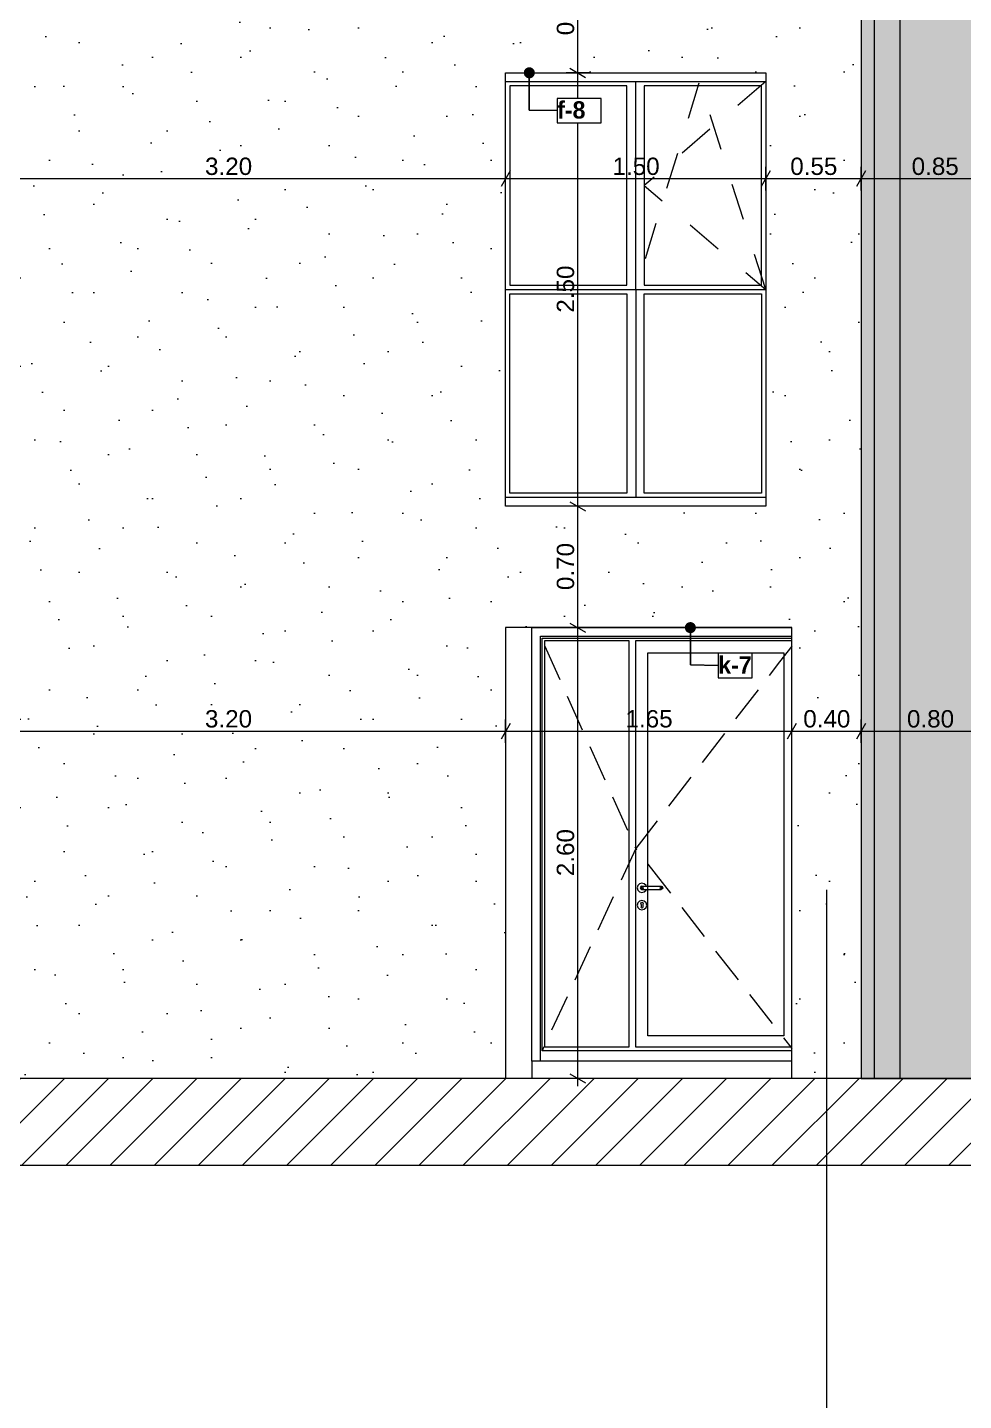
# Model space of a CAD drawing. Header units: millimetres. Extents: x 475206255 to 476720147, y 4620882299 to 4621447368.
# Drawn here: x 475463477 to 475468875, y 4621130587 to 4621138506 of the extents above; entities that cross this region are included whole.
import ezdxf

# ---------------------------------------------------------------- set-up
doc = ezdxf.new("R2010")
doc.units = ezdxf.units.MM
doc.header["$MEASUREMENT"] = 0
doc.set_wipeout_variables(frame=1)
doc.linetypes.add('Dashed', pattern=[423.333333, 211.666667, -211.666667])
doc.linetypes.add('Hidden Line', pattern=[317.5, 211.666667, -105.833333])
for name, color, linetype, lineweight in [('0_Pen_No__7_Pen_No__250', 7, 'Continuous', 0), ('2D Drafting - General_Pen_No__7_Pen_No__250', 7, 'Continuous', 0), ('2D Drafting - General_Pen_No__7_Pen_No__7', 7, 'Continuous', 0), ('Dimensioning - General_Pen_No__142', 142, 'Continuous', 0), ('New_2D Drafting - General_Pen_No__30_Pen_No__9_Pen_No__9_Pen_No__253', 252, 'Continuous', 0), ('New_2D Drafting - General_Pen_No__30_Pen_No__9_Pen_No__9_Pen_No__255', 255, 'Continuous', 0), ('New_2D Drafting - General_Pen_No__30_Pen_No__9_Pen_No__9_Pen_No__42', 250, 'Continuous', 0), ('New_2D Drafting - General_Pen_No__30_Pen_No__9_Pen_No__9_Pen_No__7', 7, 'Continuous', 0), ('New_2D Drafting - General_Pen_No__7_Pen_No__250', 7, 'Continuous', 0), ('New_Annotation - Label_Pen_No__1', 1, 'Continuous', 0), ('New_Structural - Bearing_Pen_No__250', 7, 'Continuous', 0), ('Structural - Bearing_Pen_No__7_Pen_No__7_Pen_No__7', 7, 'Continuous', 0), ('zoma_Pen_No__142', 142, 'Continuous', 0), ('zoma_Pen_No__5_Pen_No__5_Pen_No__142', 142, 'Continuous', 0)]:
    doc.layers.add(name, color=color, linetype=linetype, lineweight=lineweight)
doc.layers.add('Dimensioning - General', color=7, linetype='Continuous')
doc.layers.add('zoma', color=7, linetype='Continuous')
doc.styles.add('GENERATED_STYLE_2', font='arial.ttf')
doc.styles.add('GENERATED_STYLE_5', font='')
doc.styles.get('GENERATED_STYLE_5').set_extended_font_data('Avaza', bold=True)
doc.dimstyles.new('GENERATED_STYLE__1', dxfattribs={"dimtxt": 100, "dimasz": 68.640772, "dimexe": 0.18, "dimexo": 0.0625, "dimgap": 0, "dimtad": 1, "dimlfac": 0.001, "dimzin": 0, "dimdsep": 46, "dimtxsty": 'GENERATED_STYLE_2', "dimblk": 'ARROWHEAD_2', "dimblk1": 'ARROWHEAD_2', "dimblk2": 'ARROWHEAD_2', "dimcen": 0.09, "dimse1": 1, "dimse2": 1, "dimclrd": 142, "dimclre": 142, "dimclrt": 142, "dimadec": 0, "dimazin": 0, "dimtfac": 1, "dimtdec": 4, "dimtmove": 0, "dimatfit": 3, "dimfxl": 1, "dimtolj": 1, "dimtzin": 0, "dimarcsym": 0})
doc.dimstyles.new('GENERATED_STYLE__18', dxfattribs={"dimtxt": 100, "dimasz": 68.640772, "dimexe": 0.18, "dimexo": 0.0625, "dimgap": 0, "dimtad": 1, "dimtih": 1, "dimtoh": 1, "dimlfac": 0.001, "dimzin": 0, "dimdsep": 46, "dimtxsty": 'GENERATED_STYLE_2', "dimblk": 'ARROWHEAD_2', "dimblk1": 'ARROWHEAD_2', "dimblk2": 'ARROWHEAD_2', "dimcen": 0.09, "dimse1": 1, "dimse2": 1, "dimclrd": 142, "dimclre": 142, "dimclrt": 142, "dimadec": 0, "dimazin": 0, "dimtfac": 1, "dimtdec": 4, "dimtmove": 0, "dimatfit": 3, "dimfxl": 1, "dimtolj": 1, "dimtzin": 0, "dimarcsym": 0})
doc.dimstyles.new('GENERATED_STYLE__3', dxfattribs={"dimtxt": 200, "dimasz": 64.421331, "dimexe": 0.18, "dimexo": 3, "dimgap": 0, "dimtad": 1, "dimtih": 1, "dimtoh": 1, "dimlfac": 0.001, "dimzin": 0, "dimdsep": 46, "dimtxsty": 'GENERATED_STYLE_2', "dimblk": 'ARROWHEAD_2', "dimblk1": 'ARROWHEAD_2', "dimblk2": 'ARROWHEAD_2', "dimcen": 0.09, "dimclrd": 142, "dimclre": 142, "dimclrt": 142, "dimadec": 0, "dimazin": 0, "dimtfac": 1, "dimtdec": 4, "dimtmove": 0, "dimatfit": 3, "dimfxl": 1, "dimtolj": 1, "dimtzin": 0, "dimarcsym": 0})
doc.dimstyles.new('GENERATED_STYLE__33', dxfattribs={"dimtxt": 0.18, "dimasz": 127.68, "dimexe": 0.18, "dimexo": 0.0625, "dimgap": 0, "dimtad": 0, "dimtih": 1, "dimtoh": 1, "dimdec": 4, "dimzin": 0, "dimdsep": 46, "dimcen": 0.09, "dimadec": 0, "dimazin": 0, "dimtfac": 1, "dimtdec": 4, "dimtmove": 0, "dimatfit": 3, "dimldrblk": 'ARROWHEAD_11', "dimfxl": 1, "dimtolj": 1, "dimtzin": 0, "dimarcsym": 0})

# ---------------------------------------------------------------- blocks, each defined once
blk = doc.blocks.new('*D555', base_point=(475826095.8, 4621095193.2))
at = {"layer": 'Dimensioning - General_Pen_No__142', "color": 142, "linetype": 'Continuous', "lineweight": 0, "transparency": 16777216}
for p, q in [((475466718.6, 4621135044.9), (475466583.1, 4621135044.9)), ((475466605.7, 4621135070.9), (475466696, 4621135018.8)), ((475466650.9, 4621132444.9), (475466650.9, 4621135044.9)), ((475466605.7, 4621132470.9), (475466696, 4621132418.8)), ((475466718.6, 4621132444.9), (475466583.1, 4621132444.9)), ((475466650.9, 4621132400.7), (475466650.9, 4621132444.9))]:
    blk.add_line(p, q, dxfattribs=at)
at = {"layer": 'Dimensioning - General_Pen_No__142', "color": 142, "lineweight": 0, "transparency": 16777216, "insert": (475466630.9, 4621133611.4), "char_height": 100, "attachment_point": 7, "rotation": 90, "style": 'GENERATED_STYLE_2'}
blk.add_mtext('\\A1;{\\pql;\\fArial|b0|i0|c204|p0;\\W1.000000;2.60}', dxfattribs=at)
blk = doc.blocks.new('ARROWHEAD_2')
at = {"color": 0, "linetype": 'Continuous', "lineweight": 0}
for p, q in [((0, 0), (-1, 0)), ((-0.38, -0.66), (0.38, 0.66))]:
    blk.add_line(p, q, dxfattribs=at)
blk = doc.blocks.new('*D556', base_point=(475826095.8, 4621095193.2))
at = {"layer": 'Dimensioning - General_Pen_No__142', "color": 142, "linetype": 'Continuous', "lineweight": 0, "transparency": 16777216}
for p, q in [((475466718.6, 4621135744.9), (475466583.1, 4621135744.9)), ((475466605.7, 4621135770.9), (475466696, 4621135718.8)), ((475466650.9, 4621135044.9), (475466650.9, 4621135744.9)), ((475466718.6, 4621135044.9), (475466583.1, 4621135044.9)), ((475466605.7, 4621135070.9), (475466696, 4621135018.8))]:
    blk.add_line(p, q, dxfattribs=at)
at = {"layer": 'Dimensioning - General_Pen_No__142', "color": 142, "lineweight": 0, "transparency": 16777216, "insert": (475466630.9, 4621135261.4), "char_height": 100, "attachment_point": 7, "rotation": 90, "style": 'GENERATED_STYLE_2'}
blk.add_mtext('\\A1;{\\pql;\\fArial|b0|i0|c204|p0;\\W1.000000;0.70}', dxfattribs=at)
blk = doc.blocks.new('*D557', base_point=(475826095.8, 4621095193.2))
at = {"layer": 'Dimensioning - General_Pen_No__142', "color": 142, "linetype": 'Continuous', "lineweight": 0, "transparency": 16777216}
for p, q in [((475466718.6, 4621138244.9), (475466583.1, 4621138244.9)), ((475466605.7, 4621138270.9), (475466696, 4621138218.8)), ((475466650.9, 4621135744.9), (475466650.9, 4621138244.9)), ((475466718.6, 4621135744.9), (475466583.1, 4621135744.9)), ((475466605.7, 4621135770.9), (475466696, 4621135718.8))]:
    blk.add_line(p, q, dxfattribs=at)
at = {"layer": 'Dimensioning - General_Pen_No__142', "color": 142, "lineweight": 0, "transparency": 16777216, "insert": (475466630.9, 4621136861.4), "char_height": 100, "attachment_point": 7, "rotation": 90, "style": 'GENERATED_STYLE_2'}
blk.add_mtext('\\A1;{\\pql;\\fArial|b0|i0|c204|p0;\\W1.000000;2.50}', dxfattribs=at)
blk = doc.blocks.new('*D558', base_point=(475826095.8, 4621095193.2))
at = {"layer": 'Dimensioning - General_Pen_No__142', "color": 142, "linetype": 'Continuous', "lineweight": 0, "transparency": 16777216}
for p, q in [((475466605.7, 4621138970.9), (475466696, 4621138918.8)), ((475466718.6, 4621138944.9), (475466583.1, 4621138944.9)), ((475466650.9, 4621138244.9), (475466650.9, 4621138944.9)), ((475466718.6, 4621138244.9), (475466583.1, 4621138244.9)), ((475466605.7, 4621138270.9), (475466696, 4621138218.8))]:
    blk.add_line(p, q, dxfattribs=at)
at = {"layer": 'Dimensioning - General_Pen_No__142', "color": 142, "lineweight": 0, "transparency": 16777216, "insert": (475466630.9, 4621138461.4), "char_height": 100, "attachment_point": 7, "rotation": 90, "style": 'GENERATED_STYLE_2'}
blk.add_mtext('\\A1;{\\pql;\\fArial|b0|i0|c204|p0;\\W1.000000;0.70}', dxfattribs=at)
blk = doc.blocks.new('*D576', base_point=(475826095.8, 4621095193.2))
at = {"layer": 'Dimensioning - General_Pen_No__142', "color": 142, "linetype": 'Continuous', "lineweight": 0, "transparency": 16777216}
for p, q in [((475483310.4, 4621134070.9), (475483400.7, 4621134018.8)), ((475483423.3, 4621134044.9), (475483287.8, 4621134044.9)), ((475483355.6, 4621131444.9), (475483355.6, 4621134044.9)), ((475483423.3, 4621131444.9), (475483287.8, 4621131444.9)), ((475483310.4, 4621131470.9), (475483400.7, 4621131418.8)), ((475483355.6, 4621131400.7), (475483355.6, 4621131444.9))]:
    blk.add_line(p, q, dxfattribs=at)
at = {"layer": 'Dimensioning - General_Pen_No__142', "color": 142, "lineweight": 0, "transparency": 16777216, "insert": (475483335.6, 4621132611.4), "char_height": 100, "attachment_point": 7, "rotation": 90, "style": 'GENERATED_STYLE_2'}
blk.add_mtext('\\A1;{\\pql;\\fArial|b0|i0|c204|p0;\\W1.000000;2.60}', dxfattribs=at)
blk = doc.blocks.new('*D577', base_point=(475826095.8, 4621095193.2))
at = {"layer": 'Dimensioning - General_Pen_No__142', "color": 142, "linetype": 'Continuous', "lineweight": 0, "transparency": 16777216}
for p, q in [((475483310.4, 4621134770.9), (475483400.7, 4621134718.8)), ((475483423.3, 4621134744.9), (475483287.8, 4621134744.9)), ((475483355.6, 4621134044.9), (475483355.6, 4621134744.9)), ((475483310.4, 4621134070.9), (475483400.7, 4621134018.8)), ((475483423.3, 4621134044.9), (475483287.8, 4621134044.9))]:
    blk.add_line(p, q, dxfattribs=at)
at = {"layer": 'Dimensioning - General_Pen_No__142', "color": 142, "lineweight": 0, "transparency": 16777216, "insert": (475483335.6, 4621134261.4), "char_height": 100, "attachment_point": 7, "rotation": 90, "style": 'GENERATED_STYLE_2'}
blk.add_mtext('\\A1;{\\pql;\\fArial|b0|i0|c204|p0;\\W1.000000;0.70}', dxfattribs=at)
blk = doc.blocks.new('*D578', base_point=(475826095.8, 4621095193.2))
at = {"layer": 'Dimensioning - General_Pen_No__142', "color": 142, "linetype": 'Continuous', "lineweight": 0, "transparency": 16777216}
for p, q in [((475483423.3, 4621137244.9), (475483287.8, 4621137244.9)), ((475483310.4, 4621137270.9), (475483400.7, 4621137218.8)), ((475483355.6, 4621134744.9), (475483355.6, 4621137244.9)), ((475483310.4, 4621134770.9), (475483400.7, 4621134718.8)), ((475483423.3, 4621134744.9), (475483287.8, 4621134744.9))]:
    blk.add_line(p, q, dxfattribs=at)
at = {"layer": 'Dimensioning - General_Pen_No__142', "color": 142, "lineweight": 0, "transparency": 16777216, "insert": (475483335.6, 4621135861.4), "char_height": 100, "attachment_point": 7, "rotation": 90, "style": 'GENERATED_STYLE_2'}
blk.add_mtext('\\A1;{\\pql;\\fArial|b0|i0|c204|p0;\\W1.000000;2.50}', dxfattribs=at)
blk = doc.blocks.new('*D579', base_point=(475826095.8, 4621095193.2))
at = {"layer": 'Dimensioning - General_Pen_No__142', "color": 142, "linetype": 'Continuous', "lineweight": 0, "transparency": 16777216}
for p, q in [((475483423.3, 4621137944.9), (475483287.8, 4621137944.9)), ((475483310.4, 4621137970.9), (475483400.7, 4621137918.8)), ((475483355.6, 4621137244.9), (475483355.6, 4621137944.9)), ((475483423.3, 4621137244.9), (475483287.8, 4621137244.9)), ((475483310.4, 4621137270.9), (475483400.7, 4621137218.8))]:
    blk.add_line(p, q, dxfattribs=at)
at = {"layer": 'Dimensioning - General_Pen_No__142', "color": 142, "lineweight": 0, "transparency": 16777216, "insert": (475483335.6, 4621137461.4), "char_height": 100, "attachment_point": 7, "rotation": 90, "style": 'GENERATED_STYLE_2'}
blk.add_mtext('\\A1;{\\pql;\\fArial|b0|i0|c204|p0;\\W1.000000;0.70}', dxfattribs=at)
blk = doc.blocks.new('*D580', base_point=(475826095.8, 4621095193.2))
at = {"layer": 'Dimensioning - General_Pen_No__142', "color": 142, "linetype": 'Continuous', "lineweight": 0, "transparency": 16777216}
for p, q in [((475483310.4, 4621140470.9), (475483400.7, 4621140418.8)), ((475483423.3, 4621140444.9), (475483287.8, 4621140444.9)), ((475483355.6, 4621137944.9), (475483355.6, 4621140444.9)), ((475483423.3, 4621137944.9), (475483287.8, 4621137944.9)), ((475483310.4, 4621137970.9), (475483400.7, 4621137918.8))]:
    blk.add_line(p, q, dxfattribs=at)
at = {"layer": 'Dimensioning - General_Pen_No__142', "color": 142, "lineweight": 0, "transparency": 16777216, "insert": (475483335.6, 4621139061.4), "char_height": 100, "attachment_point": 7, "rotation": 90, "style": 'GENERATED_STYLE_2'}
blk.add_mtext('\\A1;{\\pql;\\fArial|b0|i0|c204|p0;\\W1.000000;2.50}', dxfattribs=at)
blk = doc.blocks.new('*D1545', base_point=(475826095.8, 4621095193.2))
at = {"layer": 'zoma_Pen_No__142', "color": 142, "linetype": 'Continuous', "lineweight": 0, "transparency": 16777216}
for p, q in [((475461384.6, 4621128706.2), (475461384.6, 4621128833.3)), ((475467884.6, 4621128706.2), (475467884.6, 4621128833.3)), ((475461409, 4621128812.1), (475461360.1, 4621128727.4)), ((475461384.6, 4621128769.8), (475467884.6, 4621128769.8)), ((475467909, 4621128812.1), (475467860.1, 4621128727.4))]:
    blk.add_line(p, q, dxfattribs=at)
at = {"layer": 'zoma_Pen_No__142', "color": 142, "lineweight": 0, "transparency": 16777216, "char_height": 200, "attachment_point": 7, "style": 'GENERATED_STYLE_2'}
for s, insert in [('\\A1;{\\pql;\\fArial|b0|i0|c204|p0;\\W1.000000;6.50}', (475464367.7, 4621128809.8)), ('\\A1;{\\pql;\\fArial|b0|i0|c204|p0;\\W1.000000;0.40}', (475467326.2, 4621128809.8))]:
    blk.add_mtext(s, dxfattribs=dict(at, insert=insert))
blk = doc.blocks.new('*D1546', base_point=(475826095.8, 4621095193.2))
at = {"layer": 'zoma_Pen_No__142', "color": 142, "linetype": 'Continuous', "lineweight": 0, "transparency": 16777216}
for p, q in [((475467884.6, 4621128706.2), (475467884.6, 4621128833.3)), ((475468284.6, 4621128706.2), (475468284.6, 4621128833.3)), ((475467909, 4621128812.1), (475467860.1, 4621128727.4)), ((475467884.6, 4621128769.8), (475468284.6, 4621128769.8)), ((475468309, 4621128812.1), (475468260.1, 4621128727.4))]:
    blk.add_line(p, q, dxfattribs=at)
blk = doc.blocks.new('*D1547', base_point=(475826095.8, 4621095193.2))
at = {"layer": 'zoma_Pen_No__142', "color": 142, "linetype": 'Continuous', "lineweight": 0, "transparency": 16777216}
for p, q in [((475468284.6, 4621128706.2), (475468284.6, 4621128833.3)), ((475474384.6, 4621128706.2), (475474384.6, 4621128833.3)), ((475468309, 4621128812.1), (475468260.1, 4621128727.4)), ((475468284.6, 4621128769.8), (475474384.6, 4621128769.8)), ((475474409, 4621128812.1), (475474360.1, 4621128727.4))]:
    blk.add_line(p, q, dxfattribs=at)
at = {"layer": 'zoma_Pen_No__142', "color": 142, "lineweight": 0, "transparency": 16777216, "char_height": 200, "attachment_point": 7, "style": 'GENERATED_STYLE_2'}
for s, insert in [('\\A1;{\\pql;\\fArial|b0|i0|c204|p0;\\W1.000000;6.10}', (475471067.7, 4621128809.8)), ('\\A1;{\\pql;\\fArial|b0|i0|c204|p0;\\W1.000000;0.40}', (475473826.2, 4621128809.8))]:
    blk.add_mtext(s, dxfattribs=dict(at, insert=insert))
blk = doc.blocks.new('ARROWHEAD_11')
at = {"color": 0, "linetype": 'Continuous', "lineweight": 0}
blk.add_line((0, 0), (-1, 0), dxfattribs=at)
at = {"color": 0, "linetype": 'Continuous', "lineweight": 0, "const_width": 0.25, "flags": 128}
blk.add_lwpolyline([(-0.125, 0, 1), (0.125, 0, 1)], format="xyb", close=True, dxfattribs=at)
blk = doc.blocks.new('*D1917', base_point=(475826095.8, 4621095193.2))
at = {"layer": 'Dimensioning - General_Pen_No__142', "color": 142, "linetype": 'Continuous', "lineweight": 0, "transparency": 16777216}
for p, q in [((475463059.9, 4621134492.8), (475463007.8, 4621134402.5)), ((475463033.8, 4621134380), (475463033.8, 4621134515.4)), ((475463033.8, 4621134447.7), (475466234.3, 4621134447.7)), ((475466260.3, 4621134492.8), (475466208.2, 4621134402.5)), ((475466234.3, 4621134380), (475466234.3, 4621134515.4))]:
    blk.add_line(p, q, dxfattribs=at)
at = {"layer": 'Dimensioning - General_Pen_No__142', "color": 142, "lineweight": 0, "transparency": 16777216, "insert": (475464500.6, 4621134467.7), "char_height": 100, "attachment_point": 7, "style": 'GENERATED_STYLE_2'}
blk.add_mtext('\\A1;{\\pql;\\fArial|b0|i0|c204|p0;\\W1.000000;3.20}', dxfattribs=at)
blk = doc.blocks.new('*D1918', base_point=(475826095.8, 4621095193.2))
at = {"layer": 'Dimensioning - General_Pen_No__142', "color": 142, "linetype": 'Continuous', "lineweight": 0, "transparency": 16777216}
for p, q in [((475466260.3, 4621134492.8), (475466208.2, 4621134402.5)), ((475466234.3, 4621134380), (475466234.3, 4621134515.4)), ((475466234.3, 4621134447.7), (475467884.5, 4621134447.7)), ((475467910.6, 4621134492.8), (475467858.5, 4621134402.5)), ((475467884.5, 4621134380), (475467884.5, 4621134515.4))]:
    blk.add_line(p, q, dxfattribs=at)
at = {"layer": 'Dimensioning - General_Pen_No__142', "color": 142, "lineweight": 0, "transparency": 16777216, "insert": (475466925.9, 4621134467.7), "char_height": 100, "attachment_point": 7, "style": 'GENERATED_STYLE_2'}
blk.add_mtext('\\A1;{\\pql;\\fArial|b0|i0|c204|p0;\\W1.000000;1.65}', dxfattribs=at)
blk = doc.blocks.new('*D1919', base_point=(475826095.8, 4621095193.2))
at = {"layer": 'Dimensioning - General_Pen_No__142', "color": 142, "linetype": 'Continuous', "lineweight": 0, "transparency": 16777216}
for p, q in [((475467910.6, 4621134492.8), (475467858.5, 4621134402.5)), ((475467884.5, 4621134380), (475467884.5, 4621134515.4)), ((475467884.5, 4621134447.7), (475468284.5, 4621134447.7)), ((475468310.5, 4621134492.8), (475468258.4, 4621134402.5)), ((475468284.5, 4621134380), (475468284.5, 4621134515.4))]:
    blk.add_line(p, q, dxfattribs=at)
at = {"layer": 'Dimensioning - General_Pen_No__142', "color": 142, "lineweight": 0, "transparency": 16777216, "insert": (475467951, 4621134467.7), "char_height": 100, "attachment_point": 7, "style": 'GENERATED_STYLE_2'}
blk.add_mtext('\\A1;{\\pql;\\fArial|b0|i0|c204|p0;\\W1.000000;0.40}', dxfattribs=at)
blk = doc.blocks.new('*D1920', base_point=(475826095.8, 4621095193.2))
at = {"layer": 'Dimensioning - General_Pen_No__142', "color": 142, "linetype": 'Continuous', "lineweight": 0, "transparency": 16777216}
for p, q in [((475468310.5, 4621134492.8), (475468258.4, 4621134402.5)), ((475468284.5, 4621134380), (475468284.5, 4621134515.4)), ((475468284.5, 4621134447.7), (475469080.7, 4621134447.7)), ((475469106.7, 4621134492.8), (475469054.6, 4621134402.5)), ((475469080.7, 4621134380), (475469080.7, 4621134515.4))]:
    blk.add_line(p, q, dxfattribs=at)
at = {"layer": 'Dimensioning - General_Pen_No__142', "color": 142, "lineweight": 0, "transparency": 16777216, "insert": (475468549.1, 4621134467.7), "char_height": 100, "attachment_point": 7, "style": 'GENERATED_STYLE_2'}
blk.add_mtext('\\A1;{\\pql;\\fArial|b0|i0|c204|p0;\\W1.000000;0.80}', dxfattribs=at)
blk = doc.blocks.new('*D2188', base_point=(475826095.8, 4621095193.2))
at = {"layer": 'Dimensioning - General_Pen_No__142', "color": 142, "linetype": 'Continuous', "lineweight": 0, "transparency": 16777216}
for p, q in [((475463034.6, 4621137566.7), (475463034.6, 4621137702.1)), ((475466234.5, 4621137566.7), (475466234.5, 4621137702.1)), ((475463060.6, 4621137679.6), (475463008.5, 4621137589.2)), ((475463034.6, 4621137634.4), (475466234.5, 4621137634.4)), ((475466260.6, 4621137679.6), (475466208.5, 4621137589.2))]:
    blk.add_line(p, q, dxfattribs=at)
at = {"layer": 'Dimensioning - General_Pen_No__142', "color": 142, "lineweight": 0, "transparency": 16777216, "insert": (475464501.1, 4621137654.4), "char_height": 100, "attachment_point": 7, "style": 'GENERATED_STYLE_2'}
blk.add_mtext('\\A1;{\\pql;\\fArial|b0|i0|c204|p0;\\W1.000000;3.20}', dxfattribs=at)
blk = doc.blocks.new('*D2189', base_point=(475826095.8, 4621095193.2))
at = {"layer": 'Dimensioning - General_Pen_No__142', "color": 142, "linetype": 'Continuous', "lineweight": 0, "transparency": 16777216}
for p, q in [((475466234.5, 4621137566.7), (475466234.5, 4621137702.1)), ((475467734.5, 4621137566.7), (475467734.5, 4621137702.1)), ((475466260.6, 4621137679.6), (475466208.5, 4621137589.2)), ((475466234.5, 4621137634.4), (475467734.5, 4621137634.4)), ((475467760.6, 4621137679.6), (475467708.5, 4621137589.2))]:
    blk.add_line(p, q, dxfattribs=at)
at = {"layer": 'Dimensioning - General_Pen_No__142', "color": 142, "lineweight": 0, "transparency": 16777216, "insert": (475466851.1, 4621137654.4), "char_height": 100, "attachment_point": 7, "style": 'GENERATED_STYLE_2'}
blk.add_mtext('\\A1;{\\pql;\\fArial|b0|i0|c204|p0;\\W1.000000;1.50}', dxfattribs=at)
blk = doc.blocks.new('*D2190', base_point=(475826095.8, 4621095193.2))
at = {"layer": 'Dimensioning - General_Pen_No__142', "color": 142, "linetype": 'Continuous', "lineweight": 0, "transparency": 16777216}
for p, q in [((475467734.5, 4621137566.7), (475467734.5, 4621137702.1)), ((475468284.5, 4621137566.7), (475468284.5, 4621137702.1)), ((475467760.6, 4621137679.6), (475467708.5, 4621137589.2)), ((475467734.5, 4621137634.4), (475468284.5, 4621137634.4)), ((475468310.5, 4621137679.6), (475468258.4, 4621137589.2))]:
    blk.add_line(p, q, dxfattribs=at)
at = {"layer": 'Dimensioning - General_Pen_No__142', "color": 142, "lineweight": 0, "transparency": 16777216, "insert": (475467876, 4621137654.4), "char_height": 100, "attachment_point": 7, "style": 'GENERATED_STYLE_2'}
blk.add_mtext('\\A1;{\\pql;\\fArial|b0|i0|c204|p0;\\W1.000000;0.55}', dxfattribs=at)
blk = doc.blocks.new('*D2191', base_point=(475826095.8, 4621095193.2))
at = {"layer": 'Dimensioning - General_Pen_No__142', "color": 142, "linetype": 'Continuous', "lineweight": 0, "transparency": 16777216}
for p, q in [((475468284.5, 4621137566.7), (475468284.5, 4621137702.1)), ((475469134.7, 4621137566.7), (475469134.7, 4621137702.1)), ((475468310.5, 4621137679.6), (475468258.4, 4621137589.2)), ((475468284.5, 4621137634.4), (475469134.7, 4621137634.4)), ((475469160.8, 4621137679.6), (475469108.6, 4621137589.2))]:
    blk.add_line(p, q, dxfattribs=at)
at = {"layer": 'Dimensioning - General_Pen_No__142', "color": 142, "lineweight": 0, "transparency": 16777216, "insert": (475468576.1, 4621137654.4), "char_height": 100, "attachment_point": 7, "style": 'GENERATED_STYLE_2'}
blk.add_mtext('\\A1;{\\pql;\\fArial|b0|i0|c204|p0;\\W1.000000;0.85}', dxfattribs=at)

msp = doc.modelspace()

# ---------------------------------------------------------------- hatches: boundary and pattern name
at = {"layer": '2D Drafting - General_Pen_No__7_Pen_No__7', "linetype": 'Continuous', "lineweight": 0}
h = msp.add_hatch(dxfattribs=at)
h.set_pattern_fill('MASONRY_BLOCK', style=0, pattern_type=2)
h.set_pattern_definition([(45, (475826095.76, 4621095193.19), (-127.27922, 127.27922), [])])
h.paths.add_polyline_path([(475449374.287, 4621131944.872), (475461484.396, 4621131944.872), (475461484.396, 4621131944.832), (475467784.571, 4621131944.832), (475467784.571, 4621131944.872), (475474284.556, 4621131944.872), (475474284.556, 4621130944.854), (475482884.401, 4621130944.854), (475489184.576, 4621130944.854), (475489184.576, 4621130944.868), (475494884.439, 4621130944.868), (475494884.439, 4621129944.832), (475504284.406, 4621129944.832), (475510584.581, 4621129944.832), (475522512.228, 4621129944.832), (475522512.228, 4621130444.873), (475511084.581, 4621130444.873), (475503784.406, 4621130444.873), (475495384.805, 4621130444.873), (475495384.805, 4621131444.872), (475489684.576, 4621131444.873), (475482384.4, 4621131444.865), (475474784.453, 4621131444.865), (475474784.453, 4621132444.873), (475468284.571, 4621132444.873), (475460984.396, 4621132444.873), (475449374.287, 4621132444.873)])
at = {"layer": 'New_2D Drafting - General_Pen_No__30_Pen_No__9_Pen_No__9_Pen_No__253', "linetype": 'Continuous', "lineweight": 0}
h = msp.add_hatch(dxfattribs=at)
h.set_pattern_fill('BRICK___RUNNING_BOND', color=252, style=0, pattern_type=2)
h.set_pattern_definition([(0, (475826095.757, 4621095193.19), (0, 66.64), []), (90, (475826095.76, 4621095193.2), (-244.8, 0), [66.64, -66.64]), (90, (475826218.16, 4621095259.83), (-244.8, 0), [66.64, -66.64])])
h.paths.add_polyline_path([(475468284.453, 4621132544.873), (475468284.453, 4621132444.873), (475474784.805, 4621132444.873), (475474784.805, 4621145744.467), (475468284.453, 4621145744.467)])
h.paths.add_polyline_path([(475470833.669, 4621141864.899), (475469033.669, 4621141864.899), (475469033.669, 4621142144.899), (475469134.703, 4621142144.899), (475469134.703, 4621144644.905), (475470734.703, 4621144644.905), (475470734.703, 4621142144.899), (475470833.669, 4621142144.899)], flags=0)
h.paths.add_polyline_path([(475469033.669, 4621135744.899), (475469033.669, 4621135464.899), (475469134.703, 4621135464.899), (475470734.703, 4621135464.899), (475470833.669, 4621135464.899), (475470833.669, 4621135744.899), (475470734.703, 4621135744.899), (475470734.703, 4621138244.91), (475469134.703, 4621138244.91), (475469134.703, 4621135744.899)], flags=0)
h.paths.add_polyline_path([(475469134.703, 4621138664.899), (475470734.703, 4621138664.899), (475470833.669, 4621138664.899), (475470833.669, 4621138944.899), (475470734.703, 4621138944.899), (475470734.703, 4621141444.911), (475469134.703, 4621141444.911), (475469134.703, 4621138944.899), (475469033.669, 4621138944.899), (475469033.669, 4621138664.899)], flags=0)
h.paths.add_polyline_path([(475469080.654, 4621135044.91), (475469080.654, 4621133444.91), (475470680.654, 4621133444.91), (475470680.654, 4621135044.91)], flags=0)
h.paths.add_polyline_path([(475471684.228, 4621145344.917), (475474384.884, 4621145344.917), (475474384.884, 4621133644.895), (475471684.228, 4621133644.895)], flags=0)
at = {"layer": 'New_2D Drafting - General_Pen_No__30_Pen_No__9_Pen_No__9_Pen_No__255', "linetype": 'Continuous', "lineweight": 0}
msp.add_hatch(color=255, dxfattribs=at).paths.add_polyline_path([(475468509.557, 4621145044.643), (475468359.557, 4621145044.642), (475468359.57, 4621132444.873), (475468509.57, 4621132444.873)])
at = {"layer": 'New_2D Drafting - General_Pen_No__30_Pen_No__9_Pen_No__9_Pen_No__42', "linetype": 'Continuous', "lineweight": 0}
h = msp.add_hatch(dxfattribs=at)
h.set_pattern_fill('CUT_STONE', color=250, style=0, pattern_type=2)
h.set_pattern_definition([(45, (475826095.76, 4621095993.2), (-254.55844, 254.55844), [0, -240, 0, -360]), (110, (475826895.76, 4621095993.2), (338.28934, 123.12725), [0, -176, 0, -304])])
h.paths.add_polyline_path([(475468284.453, 4621145744.467), (475468284.453, 4621135044.875), (475468284.453, 4621132444.873), (475467884.538, 4621132444.873), (475467884.538, 4621135044.875), (475466234.265, 4621135044.875), (475466234.265, 4621132444.873), (475463033.843, 4621132444.873), (475463033.843, 4621135044.875), (475461534.257, 4621135044.875), (475461534.257, 4621132444.873), (475460984.396, 4621132444.873), (475460984.396, 4621145744.467)])
h.paths.add_polyline_path([(475461534.56, 4621141444.875), (475463034.56, 4621141444.875), (475463034.56, 4621138944.874), (475461534.56, 4621138944.874)], flags=0)
h.paths.add_polyline_path([(475461534.56, 4621142144.874), (475461534.56, 4621144644.874), (475463034.56, 4621144644.874), (475463034.56, 4621142144.874)], flags=0)
h.paths.add_polyline_path([(475461534.56, 4621135744.874), (475461534.56, 4621138244.874), (475463034.56, 4621138244.874), (475463034.56, 4621135744.874)], flags=0)
h.paths.add_polyline_path([(475466234.548, 4621138244.874), (475467734.548, 4621138244.874), (475467734.548, 4621135744.874), (475466234.548, 4621135744.874)], flags=0)
h.paths.add_polyline_path([(475466234.548, 4621144644.874), (475467734.548, 4621144644.874), (475467734.548, 4621142144.874), (475466234.548, 4621142144.874)], flags=0)
h.paths.add_polyline_path([(475467734.548, 4621138944.874), (475466234.548, 4621138944.874), (475466234.548, 4621141444.875), (475467734.548, 4621141444.875)], flags=0)

# ---------------------------------------------------------------- linework, layer by layer
at = {"layer": '0_Pen_No__7_Pen_No__250', "color": 7, "linetype": 'Continuous', "lineweight": 0, "flags": 128}
for points in [[(475466234.547, 4621138244.875), (475467734.547, 4621138244.875)], [(475467734.547, 4621135744.874), (475466234.547, 4621135744.874)]]:
    msp.add_lwpolyline(points, dxfattribs=at)
at = {"layer": '2D Drafting - General_Pen_No__7_Pen_No__250', "color": 7, "linetype": 'Continuous', "lineweight": 0, "flags": 128}
msp.add_lwpolyline([(475489684.576, 4621131444.873), (475482384.4, 4621131444.865), (475474784.453, 4621131444.865), (475474784.453, 4621132444.873), (475468284.571, 4621132444.873), (475460984.396, 4621132444.873), (475449374.287, 4621132444.873), (475449374.287, 4621131944.872), (475461484.396, 4621131944.872), (475461484.396, 4621131944.832), (475467784.571, 4621131944.832), (475467784.571, 4621131944.872), (475474284.556, 4621131944.872), (475474284.556, 4621130944.854), (475482884.401, 4621130944.854), (475489184.576, 4621130944.854), (475489184.576, 4621130944.868), (475494884.439, 4621130944.868)], dxfattribs=at)
at = {"layer": '2D Drafting - General_Pen_No__7_Pen_No__7', "color": 7, "linetype": 'Continuous', "lineweight": 0, "flags": 128}
for points in [[(475467884.265, 4621132544.876), (475466384.91, 4621132544.876), (475466384.843, 4621134844.311), (475466384.837, 4621135044.875), (475467884.265, 4621135044.875)], [(475467884.265, 4621132544.876), (475466434.828, 4621132544.877), (475466434.828, 4621134844.311), (475466434.828, 4621134994.746), (475467884.265, 4621134994.746)], [(475467884.265, 4621132604.863), (475466585.16, 4621132604.863), (475466444.825, 4621132604.863), (475466444.825, 4621134844.311), (475466444.825, 4621134984.746), (475467884.265, 4621134984.746)], [(475467884.265, 4621132624.858), (475466984.693, 4621132624.858), (475466984.693, 4621133770.455), (475466984.689, 4621134844.311), (475466984.689, 4621134969.746), (475467884.265, 4621134969.746)]]:
    msp.add_lwpolyline(points, dxfattribs=at)
at = {"layer": '2D Drafting - General_Pen_No__7_Pen_No__7', "color": 7, "linetype": 'Hidden Line', "lineweight": 0, "flags": 128}
for points in [[(475466459.822, 4621134938.646), (475466502.206, 4621134844.311), (475466984.693, 4621133770.455), (475466444.825, 4621132604.863)], [(475467884.265, 4621134937.064), (475467814.737, 4621134846.896), (475466984.693, 4621133770.455), (475467884.265, 4621132617.335)]]:
    msp.add_lwpolyline(points, dxfattribs=at)
at = {"layer": '2D Drafting - General_Pen_No__7_Pen_No__7', "color": 7, "linetype": 'Continuous', "lineweight": 0, "flags": 128}
for points in [[(475466585.16, 4621132624.858), (475466459.822, 4621132624.858), (475466459.822, 4621134844.311), (475466459.822, 4621134969.746), (475466944.703, 4621134969.746), (475466944.703, 4621134844.311), (475466944.703, 4621132624.858)], [(475467054.676, 4621134844.311), (475467054.676, 4621134899.746), (475467839.483, 4621134899.746), (475467839.483, 4621134844.311), (475467839.483, 4621132689.842), (475467054.676, 4621132689.842)]]:
    msp.add_lwpolyline(points, close=True, dxfattribs=at)
at = {"layer": 'New_2D Drafting - General_Pen_No__30_Pen_No__9_Pen_No__9_Pen_No__7', "color": 7, "linetype": 'Continuous', "lineweight": 0, "flags": 128}
for points in [[(475468284.453, 4621145744.467), (475468284.453, 4621135044.875), (475468284.453, 4621132444.873), (475467884.538, 4621132444.873), (475467884.538, 4621135044.875), (475466234.265, 4621135044.875), (475466234.265, 4621132444.873), (475463033.843, 4621132444.873), (475463033.843, 4621135044.875), (475461534.257, 4621135044.875), (475461534.257, 4621132444.873), (475460984.396, 4621132444.873), (475460984.396, 4621145744.467)], [(475468284.453, 4621132544.873), (475468284.453, 4621132444.873), (475474784.805, 4621132444.873), (475474784.805, 4621145744.467), (475468284.453, 4621145744.467)], [(475468509.557, 4621145044.643), (475468359.557, 4621145044.642), (475468359.57, 4621132444.873), (475468509.57, 4621132444.873)], [(475466234.548, 4621138244.874), (475467734.548, 4621138244.874), (475467734.548, 4621135744.874), (475466234.548, 4621135744.874)]]:
    msp.add_lwpolyline(points, close=True, dxfattribs=at)
at = {"layer": 'New_2D Drafting - General_Pen_No__7_Pen_No__250', "color": 7, "linetype": 'Dashed', "lineweight": 0, "flags": 128}
for points in [[(475467734.345, 4621136994.875), (475467352.486, 4621138194.875), (475466984.611, 4621136994.875)], [(475467734.345, 4621138194.875), (475467034.552, 4621137594.875), (475467734.345, 4621136994.875)]]:
    msp.add_lwpolyline(points, dxfattribs=at)
at = {"layer": 'New_Structural - Bearing_Pen_No__250', "color": 7, "linetype": 'Continuous', "lineweight": 0}
for p, q in [((475467021.047, 4621133571.623), (475467007.55, 4621133568.006)), ((475467034.544, 4621133568.006), (475467021.047, 4621133571.623)), ((475466997.67, 4621133558.126), (475466994.054, 4621133544.629)), ((475466994.054, 4621133544.629), (475466997.67, 4621133531.133)), ((475467007.55, 4621133568.006), (475466997.67, 4621133558.126)), ((475466997.67, 4621133531.133), (475467007.55, 4621133521.252)), ((475467007.55, 4621133521.252), (475467021.047, 4621133517.636)), ((475467013.978, 4621133551.699), (475467011.049, 4621133544.629)), ((475467011.049, 4621133544.629), (475467013.978, 4621133537.56)), ((475467015.529, 4621133551.699), (475467012.771, 4621133544.629)), ((475467012.771, 4621133544.629), (475467015.529, 4621133537.56)), ((475467021.047, 4621133554.627), (475467013.978, 4621133551.699)), ((475467013.978, 4621133537.56), (475467021.047, 4621133534.632)), ((475467020.343, 4621133551.699), (475467018.231, 4621133544.629)), ((475467018.231, 4621133544.629), (475467020.343, 4621133537.56)), ((475467021.047, 4621133554.627), (475467022.188, 4621133554.627)), ((475467021.047, 4621133534.632), (475467022.188, 4621133534.632)), ((475467021.047, 4621133517.636), (475467034.544, 4621133521.252)), ((475467022.188, 4621133554.627), (475467025.439, 4621133554.627)), ((475467022.188, 4621133534.632), (475467025.439, 4621133534.632)), ((475467025.439, 4621133554.627), (475467030.304, 4621133554.627)), ((475467025.439, 4621133534.632), (475467030.304, 4621133534.632)), ((475467027.546, 4621133551.699), (475467026.404, 4621133544.629)), ((475467026.404, 4621133544.629), (475467027.546, 4621133537.56)), ((475467030.304, 4621133554.627), (475467036.043, 4621133554.627)), ((475467030.304, 4621133534.632), (475467036.043, 4621133534.632)), ((475467044.424, 4621133558.126), (475467034.544, 4621133568.006)), ((475467034.544, 4621133521.252), (475467044.424, 4621133531.132)), ((475467036.043, 4621133554.627), (475467116.024, 4621133554.627)), ((475467036.043, 4621133534.632), (475467116.024, 4621133534.631)), ((475467045.361, 4621133554.627), (475467044.424, 4621133558.126)), ((475467044.424, 4621133531.132), (475467045.361, 4621133534.632)), ((475467116.024, 4621133554.627), (475467121.762, 4621133554.627)), ((475467116.024, 4621133534.631), (475467121.762, 4621133534.631)), ((475467121.762, 4621133554.627), (475467126.628, 4621133554.627)), ((475467121.762, 4621133534.631), (475467126.628, 4621133534.631)), ((475467124.521, 4621133551.698), (475467125.663, 4621133544.629)), ((475467125.663, 4621133544.629), (475467124.521, 4621133537.56)), ((475467126.628, 4621133554.627), (475467129.878, 4621133554.627)), ((475467126.628, 4621133534.631), (475467129.878, 4621133534.631)), ((475467129.878, 4621133554.627), (475467131.02, 4621133554.627)), ((475467129.878, 4621133534.631), (475467131.02, 4621133534.631)), ((475467131.02, 4621133554.627), (475467138.089, 4621133551.698)), ((475467138.089, 4621133537.56), (475467131.02, 4621133534.631)), ((475467131.724, 4621133551.698), (475467133.835, 4621133544.629)), ((475467133.835, 4621133544.629), (475467131.724, 4621133537.56)), ((475467136.538, 4621133551.698), (475467139.296, 4621133544.629)), ((475467139.296, 4621133544.629), (475467136.538, 4621133537.56)), ((475467138.089, 4621133551.698), (475467141.017, 4621133544.629)), ((475467141.017, 4621133544.629), (475467138.089, 4621133537.56)), ((475466997.67, 4621133458.15), (475466994.053, 4621133444.654)), ((475466994.053, 4621133444.654), (475466997.67, 4621133431.157)), ((475467007.55, 4621133468.031), (475466997.67, 4621133458.15)), ((475466997.67, 4621133431.157), (475467007.55, 4621133421.277)), ((475467021.047, 4621133471.647), (475467007.55, 4621133468.031)), ((475467007.55, 4621133421.277), (475467021.047, 4621133417.66)), ((475467014.328, 4621133456.291), (475467013.581, 4621133454.344)), ((475467016.048, 4621133449.053), (475467013.581, 4621133454.344)), ((475467014.328, 4621133456.291), (475467015.673, 4621133459.794)), ((475467015.673, 4621133459.794), (475467021.047, 4621133462.075)), ((475467016.048, 4621133447.54), (475467016.048, 4621133449.053)), ((475467016.048, 4621133447.54), (475467016.048, 4621133444.654)), ((475467016.048, 4621133444.654), (475467016.048, 4621133441.768)), ((475467016.048, 4621133441.768), (475467016.048, 4621133435.996)), ((475467016.048, 4621133435.996), (475467016.048, 4621133432.157)), ((475467017.512, 4621133428.622), (475467016.048, 4621133432.157)), ((475467021.047, 4621133427.158), (475467017.512, 4621133428.622)), ((475467034.543, 4621133468.031), (475467021.047, 4621133471.647)), ((475467021.047, 4621133462.075), (475467026.421, 4621133459.794)), ((475467024.581, 4621133428.622), (475467021.047, 4621133427.158)), ((475467021.047, 4621133417.66), (475467034.543, 4621133421.277)), ((475467026.046, 4621133432.157), (475467024.581, 4621133428.622)), ((475467028.513, 4621133454.344), (475467026.046, 4621133449.053)), ((475467026.046, 4621133449.053), (475467026.046, 4621133447.54)), ((475467026.046, 4621133447.54), (475467026.046, 4621133444.654)), ((475467026.046, 4621133444.654), (475467026.046, 4621133441.768)), ((475467026.046, 4621133441.768), (475467026.046, 4621133435.996)), ((475467026.046, 4621133435.996), (475467026.046, 4621133432.157)), ((475467027.765, 4621133456.291), (475467026.421, 4621133459.794)), ((475467027.765, 4621133456.291), (475467028.513, 4621133454.344)), ((475467044.424, 4621133458.15), (475467034.543, 4621133468.031)), ((475467034.543, 4621133421.277), (475467044.424, 4621133431.157)), ((475467048.04, 4621133444.654), (475467044.424, 4621133458.15)), ((475467044.424, 4621133431.157), (475467048.04, 4621133444.654)), ((475466384.91, 4621132544.876), (475466384.913, 4621132444.873))]:
    msp.add_line(p, q, dxfattribs=at)
at = {"layer": 'Structural - Bearing_Pen_No__7_Pen_No__7_Pen_No__7', "color": 7, "linetype": 'Continuous', "lineweight": 0}
for p, q in [((475466234.878, 4621138194.875), (475467734.345, 4621138194.875)), ((475466234.878, 4621135794.875), (475466234.878, 4621138194.875)), ((475466934.548, 4621138169.875), (475466259.878, 4621138169.875)), ((475466259.878, 4621138169.875), (475466259.878, 4621137019.875)), ((475466934.548, 4621137019.875), (475466934.548, 4621138169.875)), ((475466984.551, 4621138194.875), (475466984.611, 4621135794.937)), ((475467709.345, 4621138169.875), (475467034.552, 4621138169.875)), ((475467034.552, 4621138169.875), (475467034.552, 4621137019.875)), ((475467709.345, 4621137019.875), (475467709.345, 4621138169.875)), ((475467734.345, 4621138194.875), (475467734.345, 4621135794.875)), ((475466234.878, 4621136994.875), (475467734.345, 4621136994.875)), ((475466259.878, 4621137019.875), (475466934.548, 4621137019.875)), ((475467034.552, 4621137019.875), (475467709.345, 4621137019.875)), ((475466259.878, 4621135819.875), (475466259.878, 4621136969.875)), ((475466259.878, 4621136969.875), (475466934.548, 4621136969.875)), ((475466934.548, 4621136969.875), (475466934.548, 4621135819.875)), ((475467034.552, 4621136969.875), (475467709.345, 4621136969.875)), ((475467034.552, 4621135819.875), (475467034.552, 4621136969.875)), ((475467709.345, 4621136969.875), (475467709.345, 4621135819.875)), ((475467734.345, 4621135794.875), (475466234.878, 4621135794.875)), ((475466934.548, 4621135819.875), (475466259.878, 4621135819.875)), ((475467709.345, 4621135819.875), (475467034.552, 4621135819.875))]:
    msp.add_line(p, q, dxfattribs=at)
at = {"layer": 'zoma_Pen_No__5_Pen_No__5_Pen_No__142', "color": 142, "linetype": 'Continuous', "lineweight": 0}
msp.add_line((475468084.571, 4621133533.543), (475468084.571, 4621127250.828), dxfattribs=at)

# ---------------------------------------------------------------- dimensions: what is measured, and where the dimension line sits
at = {"layer": 'Dimensioning - General', "color": 142, "linetype": 'Continuous', "lineweight": 0}
for base, p1, p2, picture, middle in [((475483355.565, 4621140444.875), (475465435.029, 4621137944.874), (475465435.029, 4621140444.875), '*D580', (475483285.565, 4621139190.873)), ((475466650.872, 4621138944.874), (475466234.548, 4621138244.874), (475466234.548, 4621138944.874), '*D558', (475466580.872, 4621138590.872)), ((475466650.872, 4621138244.874), (475466234.548, 4621135744.874), (475466234.548, 4621138244.874), '*D557', (475466580.872, 4621136990.872)), ((475483355.565, 4621137944.874), (475465435.029, 4621137244.874), (475465435.029, 4621137944.874), '*D579', (475483285.565, 4621137590.872)), ((475483355.565, 4621137244.874), (475465435.029, 4621134744.874), (475465435.029, 4621137244.874), '*D578', (475483285.565, 4621135990.872)), ((475466650.872, 4621135744.874), (475466910.626, 4621135044.875), (475466234.548, 4621135744.874), '*D556', (475466580.872, 4621135390.873)), ((475466650.872, 4621135044.875), (475466679.383, 4621132444.873), (475466910.626, 4621135044.875), '*D555', (475466580.872, 4621133740.872)), ((475483355.565, 4621134744.874), (475466111.108, 4621134044.875), (475465435.029, 4621134744.874), '*D577', (475483285.565, 4621134390.873)), ((475483355.565, 4621134044.875), (475465879.865, 4621131444.873), (475466111.108, 4621134044.875), '*D576', (475483285.565, 4621132740.872))]:
    dim = msp.add_linear_dim(base=base, p1=p1, p2=p2, angle=90, dimstyle='GENERATED_STYLE__1', dxfattribs=at)
    dim.commit()
    dim.dimension.update_dxf_attribs({"geometry": picture, "text_midpoint": middle, "dimtype": 160, "text_rotation": 90})
for base, p1, p2, picture, middle in [((475468284.453, 4621137634.4), (475467734.548, 4621138108.429), (475468284.453, 4621138184.568), '*D2190', (475468005.498, 4621137704.4)), ((475469134.703, 4621137634.4), (475468284.453, 4621138184.568), (475469134.703, 4621138108.465), '*D2191', (475468705.576, 4621137704.4)), ((475466234.548, 4621137634.4), (475463034.56, 4621138108.429), (475466234.548, 4621138108.429), '*D2188', (475464630.552, 4621137704.4)), ((475468284.453, 4621134447.689), (475467884.538, 4621134768.279), (475468284.453, 4621134768.279), '*D1919', (475468080.493, 4621134517.689)), ((475469080.654, 4621134447.689), (475468284.453, 4621134768.279), (475469080.654, 4621134828.798), '*D1920', (475468678.551, 4621134517.689)), ((475466234.265, 4621134447.689), (475463033.843, 4621134640.516), (475466234.265, 4621134653.965), '*D1917', (475464630.052, 4621134517.689))]:
    dim = msp.add_linear_dim(base=base, p1=p1, p2=p2, dimstyle='GENERATED_STYLE__18', dxfattribs=at)
    dim.commit()
    dim.dimension.update_dxf_attribs({"geometry": picture, "text_midpoint": middle, "dimtype": 160})
at = {"layer": 'zoma', "color": 142, "linetype": 'Continuous', "lineweight": 0}
for base, p1, p2, picture, middle in [((475467884.571, 4621128769.757), (475461384.571, 4621195872.357), (475467884.571, 4621195872.357), '*D1545', (475464626.567, 4621128909.757)), ((475468284.57, 4621128769.757), (475467884.571, 4621195872.357), (475468284.57, 4621195872.357), '*D1546', (475467585.15, 4621128909.757)), ((475474384.571, 4621128769.757), (475468284.57, 4621195872.357), (475474384.571, 4621180865.796), '*D1547', (475471326.567, 4621128909.757))]:
    dim = msp.add_linear_dim(base=base, p1=p1, p2=p2, dimstyle='GENERATED_STYLE__3', dxfattribs=at)
    dim.commit()
    dim.dimension.update_dxf_attribs({"geometry": picture, "text_midpoint": middle, "dimtype": 160})

# ---------------------------------------------------------------- next in the draw order: wipeouts: each hides what was drawn before it
at = {"color": 1, "linetype": 'Continuous', "lineweight": 0, "ltscale": 23227669410.45363}
msp.add_wipeout([(475466531.581, 4621137956.094), (475466785.699, 4621137956.094), (475466785.699, 4621138097.271), (475466531.581, 4621138097.271)], dxfattribs=at).dxf.layer = 'New_Annotation - Label_Pen_No__1'
at = {"color": 1, "linetype": 'Continuous', "lineweight": 0, "ltscale": 23227653957.8876}
msp.add_wipeout([(475467460.463, 4621134756.094), (475467656.228, 4621134756.094), (475467656.228, 4621134897.271), (475467460.463, 4621134897.271)], dxfattribs=at).dxf.layer = 'New_Annotation - Label_Pen_No__1'

# ---------------------------------------------------------------- next in the draw order: linework, layer by layer
at = {"layer": 'New_Annotation - Label_Pen_No__1', "color": 1, "linetype": 'Continuous', "lineweight": 0, "flags": 128}
for points in [[(475466531.581, 4621137956.094), (475466785.699, 4621137956.094), (475466785.699, 4621138097.271), (475466531.581, 4621138097.271), (475466531.581, 4621137956.094)], [(475467460.463, 4621134756.094), (475467656.228, 4621134756.094), (475467656.228, 4621134897.271), (475467460.463, 4621134897.271), (475467460.463, 4621134756.094)]]:
    msp.add_lwpolyline(points, close=True, dxfattribs=at)

# ---------------------------------------------------------------- next in the draw order: texts
at = {"layer": 'New_Annotation - Label_Pen_No__1', "color": 1, "linetype": 'Continuous', "lineweight": 0, "char_height": 100, "attachment_point": 4, "style": 'GENERATED_STYLE_5'}
for s, insert in [('\\A1;{\\pql;\\fAvaza|b1|i0|c0|p0;\\W1.000000;f-\\fAvaza|b1|i0|c0|p0;\\W1.000000;8}', (475466531.581, 4621138030.152)), ('\\A1;{\\pql;\\fAvaza|b1|i0|c0|p0;\\W1.000000;k-7}', (475467460.463, 4621134829.429))]:
    msp.add_mtext(s, dxfattribs=dict(at, insert=insert))

# ---------------------------------------------------------------- next in the draw order: dimensions: what is measured, and where the dimension line sits
at = {"layer": 'Dimensioning - General', "color": 142, "linetype": 'Continuous', "lineweight": 0}
for base, p1, p2, picture, middle in [((475467734.548, 4621137634.4), (475466234.548, 4621138108.429), (475467734.548, 4621138108.429), '*D2189', (475466980.546, 4621137704.4)), ((475467884.538, 4621134447.689), (475466234.265, 4621134653.965), (475467884.538, 4621134768.279), '*D1918', (475467055.399, 4621134517.689))]:
    dim = msp.add_linear_dim(base=base, p1=p1, p2=p2, dimstyle='GENERATED_STYLE__18', dxfattribs=at)
    dim.commit()
    dim.dimension.update_dxf_attribs({"geometry": picture, "text_midpoint": middle, "dimtype": 160})

# ---------------------------------------------------------------- next in the draw order: leaders
at = {"layer": 'New_Annotation - Label_Pen_No__1', "color": 1, "linetype": 'Continuous', "lineweight": 0, "annotation_type": 0, "has_hookline": 1, "hookline_direction": 0}
for points, text_width in [([(475466371.297, 4621138244.874), (475466371.297, 4621138030.152), (475466531.581, 4621138026.682)], 266.95), ([(475467300.179, 4621135044.875), (475467300.179, 4621134829.429), (475467460.463, 4621134826.683)], 197.683)]:
    msp.add_leader(points, dimstyle='GENERATED_STYLE__33', dxfattribs=dict(at, text_width=text_width))

doc.saveas('drawing.dxf')
